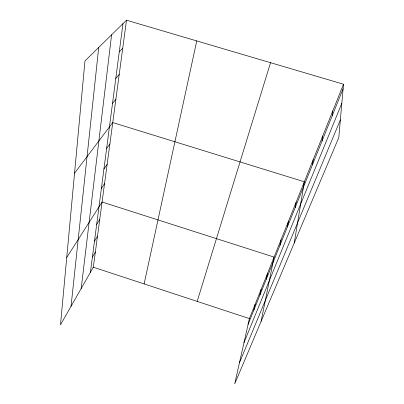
<?xml version="1.0" encoding="UTF-8"?>
<svg xmlns="http://www.w3.org/2000/svg" width="404" height="404" viewBox="0 0 404 404"><rect width="100%" height="100%" fill="white"/><g stroke="black" fill="none" stroke-linecap="round" stroke-linejoin="round"><path stroke-width="0.61" d="M343.511 84.219L338.779 137.623L234.724 383.8L249.399 318.594L343.511 84.219L126.497 20.2L84.956 60.948L60.489 324.836L93.324 267.211L126.497 20.2M71.043 306.313L98.722 47.445M332.245 115.695L332.785 110.923M81.194 288.496L111.585 34.825M90.405 272.326L122.957 23.674M322.054 140.966L322.72 135.991M312.479 164.716L313.251 159.57M294.253 242.966L304.333 181.785L112.751 122.558L74.548 173.21M295.203 207.555L296.157 202.151M287.39 226.937L288.411 221.437M279.982 245.299L281.068 239.724M261.08 321.448L274.094 257.09L102.081 202.015L66.736 257.484M266.276 279.29L267.463 273.599M259.924 295.046L261.156 289.32M144.117 283.936L196.753 40.925M253.869 310.06L255.136 304.303M197.177 301.404L270.529 62.691M248.096 324.377L343.107 88.749M243.986 342.648L341.819 103.328M239.451 362.802L340.355 119.862M92.4 257.106L95.359 252.035M94.486 241.163L97.495 236.143M96.677 224.442L99.732 219.488M101.389 188.436L104.545 183.658M103.929 169.018L107.136 164.347M106.611 148.551L109.868 144.006M112.519 103.404L115.887 99.192M115.786 78.437L119.21 74.432M119.261 51.909L122.74 48.152M93.324 267.211L249.399 318.594"/></g></svg>
